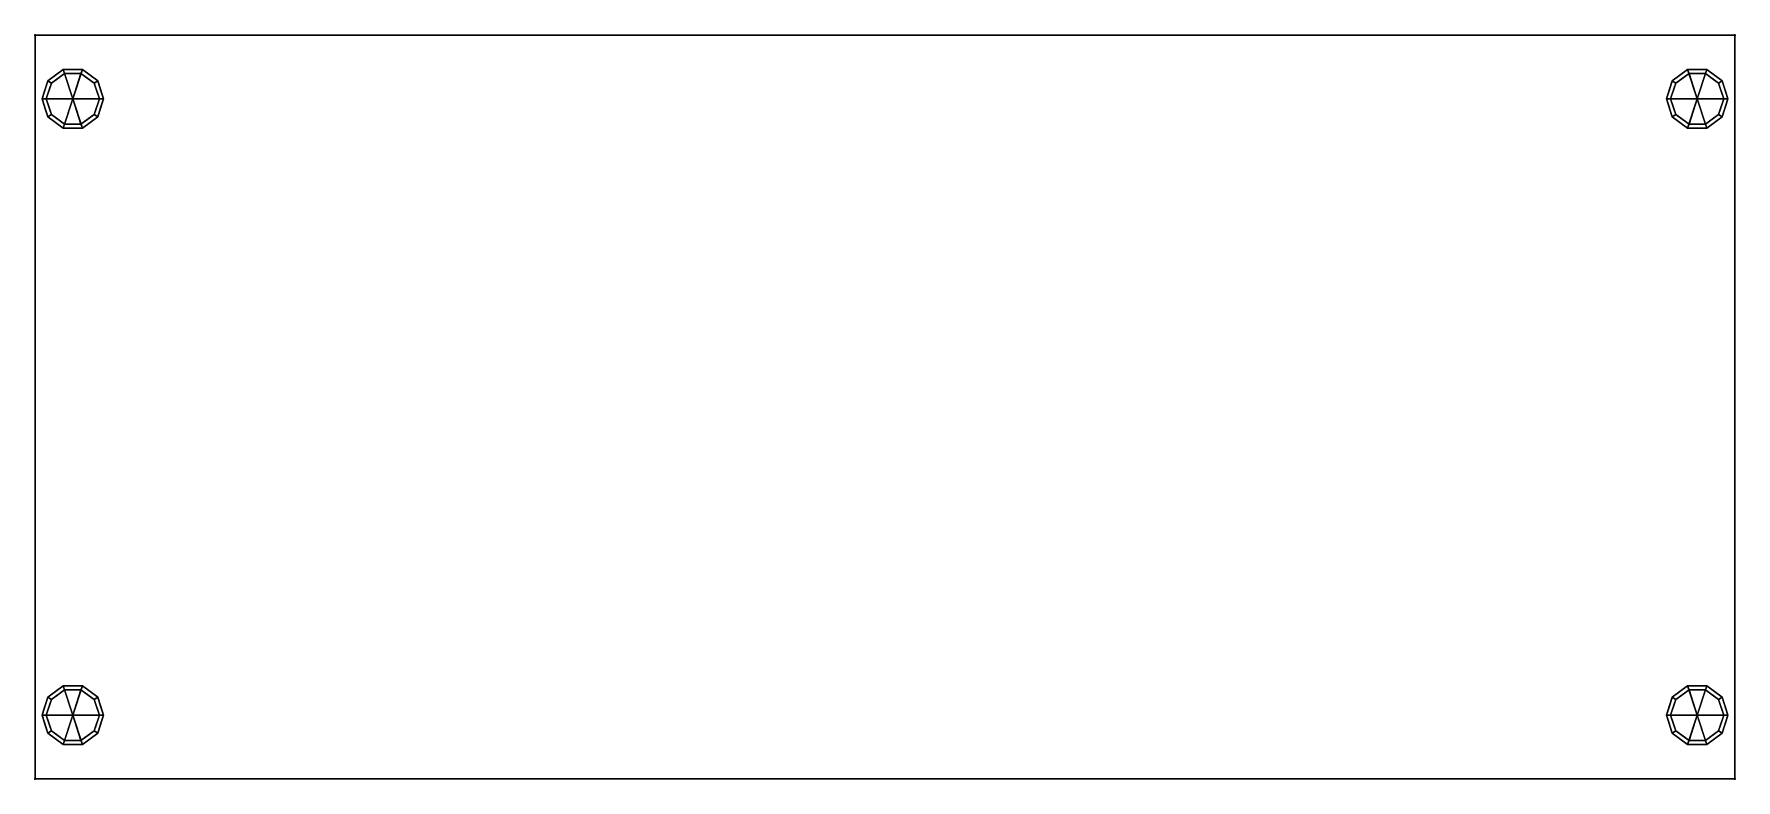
# Model space of a CAD drawing. Header units: millimetres. Extents: x -1 to 1601, y -701 to 1.
import ezdxf

# ---------------------------------------------------------------- set-up
doc = ezdxf.new("R2010")
doc.units = ezdxf.units.MM
doc.header["$PDMODE"] = 34
for name, color, linetype in [('IQ_200_2D', 1, 'Continuous'), ('IQ_200_3D', 1, 'Continuous'), ('IQ_INS_3D', 3, 'Continuous')]:
    doc.layers.add(name, color=color, linetype=linetype)

msp = doc.modelspace()

# ---------------------------------------------------------------- linework, layer by layer
at = {"layer": 'IQ_200_2D'}
for p, q in [((1600, -700), (1600, 0)), ((1600, 0), (0, 0)), ((0, 0), (0, -700)), ((0, -700), (1600, -700))]:
    msp.add_line(p, q, dxfattribs=at)
at = {"layer": 'IQ_INS_3D'}
for p in [(0, 0), (1600, 0), (0, -700), (1600, -700)]:
    msp.add_point(p, dxfattribs=at)

# ---------------------------------------------------------------- meshes
at = {"layer": 'IQ_200_3D', "lineweight": 18}
mesh = msp.add_polyface(dxfattribs=at)
corners = [(0, 0, 850), (0, -700, 850), (0, -700, 900), (0, 0, 900)]
mesh.append_faces([[corners[k] for k in face] for face in [(0, 1, 2, 3)]])
mesh = msp.add_polyface(dxfattribs=at)
corners = [(1600, 0, 900), (0, 0, 900), (0, -700, 900), (1600, -700, 900)]
mesh.append_faces([[corners[k] for k in face] for face in [(0, 1, 2, 3)]])
mesh = msp.add_polyface(dxfattribs=at)
corners = [(1600, -700, 850), (0, -700, 850), (0, 0, 850), (1600, 0, 850)]
mesh.append_faces([[corners[k] for k in face] for face in [(0, 1, 2, 3)]])
mesh = msp.add_polyface(dxfattribs=at)
corners = [(1600, 0, 850), (0, 0, 850), (0, 0, 900), (1600, 0, 900)]
mesh.append_faces([[corners[k] for k in face] for face in [(0, 1, 2, 3)]])
mesh = msp.add_polyface(dxfattribs=at)
corners = [(1600, -700, 900), (1600, -700, 850), (1600, 0, 850), (1600, 0, 900)]
mesh.append_faces([[corners[k] for k in face] for face in [(0, 1, 2, 3)]])
mesh = msp.add_polyface(dxfattribs=at)
corners = [(35.5, -60, 850), (64.5, -60, 850), (59, -43, 850), (44.5, -32.4, 850), (26.5, -32.4, 850), (12, -43, 850), (6.5, -60, 850)]
mesh.append_faces([[corners[k] for k in face] for face in [(0, 4, 5, 6)]], dxfattribs={"vtx0": -1})
mesh.append_faces([[corners[k] for k in face] for face in [(0, 3, 4)]], dxfattribs={"vtx0": -1, "vtx2": -1})
mesh.append_faces([[corners[k] for k in face] for face in [(0, 1, 2, 3)]], dxfattribs={"vtx3": -1})
mesh = msp.add_polyface(dxfattribs=at)
corners = [(6.5, -60, 850), (12, -43, 850), (26.5, -32.4, 850), (44.5, -32.4, 850), (59, -43, 850), (64.5, -60, 850), (64.5, -60, 75), (59, -43, 75), (44.5, -32.4, 75), (26.5, -32.4, 75), (12, -43, 75), (6.5, -60, 75), (61.5, -50.8, 850), (61.7, -51.5, 75), (51.7, -37.7, 850), (51.7, -37.7, 75), (35.5, -32.4, 850), (35.5, -32.4, 75), (19.3, -37.7, 850), (19.3, -37.7, 75), (9.5, -50.8, 850), (9.3, -51.5, 75)]
mesh.append_faces([[corners[k] for k in face] for face in [(13, 5, 6), (0, 21, 11)]], dxfattribs={"vtx0": -1})
mesh.append_faces([[corners[k] for k in face] for face in [(7, 12, 13), (5, 13, 12)]], dxfattribs={"vtx0": -1, "vtx1": -1})
mesh.append_faces([[corners[k] for k in face] for face in [(20, 10, 21), (14, 15, 8, 3), (4, 7, 15, 14), (7, 4, 12), (16, 17, 9, 2), (18, 19, 10, 1), (19, 18, 2, 9), (17, 16, 3, 8)]], dxfattribs={"vtx0": -1, "vtx2": -1})
mesh.append_faces([[corners[k] for k in face] for face in [(20, 1, 10), (0, 20, 21)]], dxfattribs={"vtx1": -1, "vtx2": -1})
mesh = msp.add_polyface(dxfattribs=at)
corners = [(6.5, -60, 75), (12, -43, 75), (26.5, -32.4, 75), (44.5, -32.4, 75), (59, -43, 75), (64.5, -60, 75), (60.5, -60, 75), (55.7, -45.3, 75), (43.2, -36.2, 75), (27.8, -36.2, 75), (15.3, -45.3, 75), (10.5, -60, 75)]
mesh.append_faces([[corners[k] for k in face] for face in [(10, 1, 2, 9)]], dxfattribs={"vtx0": -1, "vtx2": -1})
mesh.append_faces([[corners[k] for k in face] for face in [(6, 7, 4, 5)]], dxfattribs={"vtx1": -1})
mesh.append_faces([[corners[k] for k in face] for face in [(8, 9, 2, 3), (7, 8, 3, 4)]], dxfattribs={"vtx1": -1, "vtx3": -1})
mesh.append_faces([[corners[k] for k in face] for face in [(11, 0, 1, 10)]], dxfattribs={"vtx2": -1})
mesh = msp.add_polyface(dxfattribs=at)
corners = [(10.5, -60, 75), (15.3, -45.3, 75), (27.8, -36.2, 75), (43.2, -36.2, 75), (55.7, -45.3, 75), (60.5, -60, 75), (60.5, -60, 0), (55.7, -45.3, 0), (43.2, -36.2, 0), (27.8, -36.2, 0), (15.3, -45.3, 0), (10.5, -60, 0), (49.5, -40.8, 75), (49.5, -40.8, 0), (58.1, -52.7, 75), (58.1, -52.7, 0), (35.5, -36.2, 75), (35.5, -36.2, 0), (21.5, -40.8, 0), (21.5, -40.8, 75), (13.6, -50.5, 0), (12.9, -52.7, 75), (12, -55.2, 0)]
mesh.append_faces([[corners[k] for k in face] for face in [(15, 14, 5, 6)]], dxfattribs={"vtx0": -1})
mesh.append_faces([[corners[k] for k in face] for face in [(1, 20, 21), (21, 22, 0), (20, 1, 10)]], dxfattribs={"vtx0": -1, "vtx1": -1})
mesh.append_faces([[corners[k] for k in face] for face in [(14, 15, 7, 4), (21, 20, 22)]], dxfattribs={"vtx0": -1, "vtx2": -1})
mesh.append_faces([[corners[k] for k in face] for face in [(3, 12, 13, 8), (7, 13, 12, 4), (18, 10, 1, 19), (17, 9, 2, 16), (9, 18, 19, 2), (16, 3, 8, 17)]], dxfattribs={"vtx1": -1, "vtx3": -1})
mesh.append_faces([[corners[k] for k in face] for face in [(22, 11, 0)]], dxfattribs={"vtx2": -1})
mesh = msp.add_polyface(dxfattribs=at)
corners = [(10.5, -60, 0), (15.3, -45.3, 0), (27.8, -36.2, 0), (43.2, -36.2, 0), (55.7, -45.3, 0), (60.5, -60, 0), (35.5, -60, 0)]
mesh.append_faces([[corners[k] for k in face] for face in [(1, 2, 6, 0)]], dxfattribs={"vtx1": -1})
mesh.append_faces([[corners[k] for k in face] for face in [(2, 3, 6)]], dxfattribs={"vtx1": -1, "vtx2": -1})
mesh.append_faces([[corners[k] for k in face] for face in [(4, 5, 6, 3)]], dxfattribs={"vtx2": -1})
mesh = msp.add_polyface(dxfattribs=at)
corners = [(1564.5, -60, 850), (1593.5, -60, 850), (1588, -43, 850), (1573.5, -32.4, 850), (1555.5, -32.4, 850), (1541, -43, 850), (1535.5, -60, 850)]
mesh.append_faces([[corners[k] for k in face] for face in [(0, 4, 5, 6)]], dxfattribs={"vtx0": -1})
mesh.append_faces([[corners[k] for k in face] for face in [(0, 3, 4)]], dxfattribs={"vtx0": -1, "vtx2": -1})
mesh.append_faces([[corners[k] for k in face] for face in [(0, 1, 2, 3)]], dxfattribs={"vtx3": -1})
mesh = msp.add_polyface(dxfattribs=at)
corners = [(1535.5, -60, 850), (1541, -43, 850), (1555.5, -32.4, 850), (1573.5, -32.4, 850), (1588, -43, 850), (1593.5, -60, 850), (1593.5, -60, 75), (1588, -43, 75), (1573.5, -32.4, 75), (1555.5, -32.4, 75), (1541, -43, 75), (1535.5, -60, 75), (1590.5, -50.8, 850), (1590.7, -51.5, 75), (1580.7, -37.7, 850), (1580.7, -37.7, 75), (1564.5, -32.4, 850), (1564.5, -32.4, 75), (1548.3, -37.7, 850), (1548.3, -37.7, 75), (1538.5, -50.8, 850), (1538.3, -51.5, 75)]
mesh.append_faces([[corners[k] for k in face] for face in [(13, 5, 6), (0, 21, 11)]], dxfattribs={"vtx0": -1})
mesh.append_faces([[corners[k] for k in face] for face in [(7, 12, 13), (5, 13, 12)]], dxfattribs={"vtx0": -1, "vtx1": -1})
mesh.append_faces([[corners[k] for k in face] for face in [(20, 10, 21), (14, 15, 8, 3), (4, 7, 15, 14), (7, 4, 12), (16, 17, 9, 2), (18, 19, 10, 1), (19, 18, 2, 9), (17, 16, 3, 8)]], dxfattribs={"vtx0": -1, "vtx2": -1})
mesh.append_faces([[corners[k] for k in face] for face in [(20, 1, 10), (0, 20, 21)]], dxfattribs={"vtx1": -1, "vtx2": -1})
mesh = msp.add_polyface(dxfattribs=at)
corners = [(1535.5, -60, 75), (1541, -43, 75), (1555.5, -32.4, 75), (1573.5, -32.4, 75), (1588, -43, 75), (1593.5, -60, 75), (1589.5, -60, 75), (1584.7, -45.3, 75), (1572.2, -36.2, 75), (1556.8, -36.2, 75), (1544.3, -45.3, 75), (1539.5, -60, 75)]
mesh.append_faces([[corners[k] for k in face] for face in [(10, 1, 2, 9)]], dxfattribs={"vtx0": -1, "vtx2": -1})
mesh.append_faces([[corners[k] for k in face] for face in [(6, 7, 4, 5)]], dxfattribs={"vtx1": -1})
mesh.append_faces([[corners[k] for k in face] for face in [(8, 9, 2, 3), (7, 8, 3, 4)]], dxfattribs={"vtx1": -1, "vtx3": -1})
mesh.append_faces([[corners[k] for k in face] for face in [(11, 0, 1, 10)]], dxfattribs={"vtx2": -1})
mesh = msp.add_polyface(dxfattribs=at)
corners = [(1539.5, -60, 75), (1544.3, -45.3, 75), (1556.8, -36.2, 75), (1572.2, -36.2, 75), (1584.7, -45.3, 75), (1589.5, -60, 75), (1589.5, -60, 0), (1584.7, -45.3, 0), (1572.2, -36.2, 0), (1556.8, -36.2, 0), (1544.3, -45.3, 0), (1539.5, -60, 0), (1578.5, -40.8, 75), (1578.5, -40.8, 0), (1587.1, -52.7, 75), (1587.1, -52.7, 0), (1564.5, -36.2, 75), (1564.5, -36.2, 0), (1550.5, -40.8, 0), (1550.5, -40.8, 75), (1542.6, -50.5, 0), (1541.9, -52.7, 75), (1541, -55.2, 0)]
mesh.append_faces([[corners[k] for k in face] for face in [(15, 14, 5, 6)]], dxfattribs={"vtx0": -1})
mesh.append_faces([[corners[k] for k in face] for face in [(1, 20, 21), (21, 22, 0), (20, 1, 10)]], dxfattribs={"vtx0": -1, "vtx1": -1})
mesh.append_faces([[corners[k] for k in face] for face in [(14, 15, 7, 4), (21, 20, 22)]], dxfattribs={"vtx0": -1, "vtx2": -1})
mesh.append_faces([[corners[k] for k in face] for face in [(3, 12, 13, 8), (7, 13, 12, 4), (18, 10, 1, 19), (17, 9, 2, 16), (9, 18, 19, 2), (16, 3, 8, 17)]], dxfattribs={"vtx1": -1, "vtx3": -1})
mesh.append_faces([[corners[k] for k in face] for face in [(22, 11, 0)]], dxfattribs={"vtx2": -1})
mesh = msp.add_polyface(dxfattribs=at)
corners = [(1539.5, -60, 0), (1544.3, -45.3, 0), (1556.8, -36.2, 0), (1572.2, -36.2, 0), (1584.7, -45.3, 0), (1589.5, -60, 0), (1564.5, -60, 0)]
mesh.append_faces([[corners[k] for k in face] for face in [(1, 2, 6, 0)]], dxfattribs={"vtx1": -1})
mesh.append_faces([[corners[k] for k in face] for face in [(2, 3, 6)]], dxfattribs={"vtx1": -1, "vtx2": -1})
mesh.append_faces([[corners[k] for k in face] for face in [(4, 5, 6, 3)]], dxfattribs={"vtx2": -1})
mesh = msp.add_polyface(dxfattribs=at)
corners = [(35.5, -60, 850), (6.5, -60, 850), (12, -77, 850), (26.5, -87.6, 850), (44.5, -87.6, 850), (59, -77, 850), (64.5, -60, 850)]
mesh.append_faces([[corners[k] for k in face] for face in [(0, 4, 5, 6)]], dxfattribs={"vtx0": -1})
mesh.append_faces([[corners[k] for k in face] for face in [(4, 0, 3)]], dxfattribs={"vtx0": -1, "vtx1": -1})
mesh.append_faces([[corners[k] for k in face] for face in [(0, 1, 2, 3)]], dxfattribs={"vtx3": -1})
mesh = msp.add_polyface(dxfattribs=at)
corners = [(64.5, -60, 850), (59, -77, 850), (44.5, -87.6, 850), (26.5, -87.6, 850), (12, -77, 850), (6.5, -60, 850), (6.5, -60, 75), (12, -77, 75), (26.5, -87.6, 75), (44.5, -87.6, 75), (59, -77, 75), (64.5, -60, 75), (9.5, -69.2, 75), (9.3, -68.5, 850), (19.3, -82.3, 850), (19.3, -82.3, 75), (35.5, -87.6, 850), (35.5, -87.6, 75), (51.7, -82.3, 850), (51.7, -82.3, 75), (61.5, -69.2, 850), (61.7, -68.5, 75)]
mesh.append_faces([[corners[k] for k in face] for face in [(6, 13, 5)]], dxfattribs={"vtx0": -1})
mesh.append_faces([[corners[k] for k in face] for face in [(7, 4, 12), (1, 10, 20)]], dxfattribs={"vtx0": -1, "vtx1": -1})
mesh.append_faces([[corners[k] for k in face] for face in [(14, 15, 8, 3), (4, 7, 15, 14), (12, 4, 13), (10, 1, 18, 19), (20, 10, 21), (2, 9, 19, 18), (9, 2, 16)]], dxfattribs={"vtx0": -1, "vtx2": -1})
mesh.append_faces([[corners[k] for k in face] for face in [(6, 12, 13), (0, 20, 21), (8, 17, 3)]], dxfattribs={"vtx1": -1, "vtx2": -1})
mesh.append_faces([[corners[k] for k in face] for face in [(17, 9, 16, 3)]], dxfattribs={"vtx1": -1, "vtx3": -1})
mesh.append_faces([[corners[k] for k in face] for face in [(21, 11, 0)]], dxfattribs={"vtx2": -1})
mesh = msp.add_polyface(dxfattribs=at)
corners = [(64.5, -60, 75), (59, -77, 75), (44.5, -87.6, 75), (26.5, -87.6, 75), (12, -77, 75), (6.5, -60, 75), (10.5, -60, 75), (15.3, -74.7, 75), (27.8, -83.8, 75), (43.2, -83.8, 75), (55.7, -74.7, 75), (60.5, -60, 75)]
mesh.append_faces([[corners[k] for k in face] for face in [(1, 10, 11, 0)]], dxfattribs={"vtx0": -1})
mesh.append_faces([[corners[k] for k in face] for face in [(3, 8, 9, 2), (2, 9, 10, 1)]], dxfattribs={"vtx0": -1, "vtx2": -1})
mesh.append_faces([[corners[k] for k in face] for face in [(3, 4, 7, 8)]], dxfattribs={"vtx1": -1, "vtx3": -1})
mesh.append_faces([[corners[k] for k in face] for face in [(4, 5, 6, 7)]], dxfattribs={"vtx3": -1})
mesh = msp.add_polyface(dxfattribs=at)
corners = [(60.5, -60, 75), (55.7, -74.7, 75), (43.2, -83.8, 75), (27.8, -83.8, 75), (15.3, -74.7, 75), (10.5, -60, 75), (10.5, -60, 0), (15.3, -74.7, 0), (27.8, -83.8, 0), (43.2, -83.8, 0), (55.7, -74.7, 0), (60.5, -60, 0), (13.6, -69.5, 75), (12.9, -67.3, 0), (21.5, -79.2, 0), (21.5, -79.2, 75), (35.5, -83.8, 75), (35.5, -83.8, 0), (49.5, -79.2, 0), (49.5, -79.2, 75), (57.4, -69.5, 0), (58.1, -67.3, 75), (12, -64.8, 75), (59, -64.8, 0)]
mesh.append_faces([[corners[k] for k in face] for face in [(7, 12, 13), (21, 23, 0), (1, 20, 21), (20, 1, 10)]], dxfattribs={"vtx0": -1, "vtx1": -1})
mesh.append_faces([[corners[k] for k in face] for face in [(13, 12, 22), (7, 4, 12), (21, 20, 23)]], dxfattribs={"vtx0": -1, "vtx2": -1})
mesh.append_faces([[corners[k] for k in face] for face in [(6, 13, 22)]], dxfattribs={"vtx1": -1, "vtx2": -1})
mesh.append_faces([[corners[k] for k in face] for face in [(15, 4, 7, 14), (3, 15, 14, 8), (17, 9, 2, 16), (19, 2, 9, 18), (18, 10, 1, 19), (16, 3, 8, 17)]], dxfattribs={"vtx1": -1, "vtx3": -1})
mesh.append_faces([[corners[k] for k in face] for face in [(22, 5, 6), (23, 11, 0)]], dxfattribs={"vtx2": -1})
mesh = msp.add_polyface(dxfattribs=at)
corners = [(60.5, -60, 0), (55.7, -74.7, 0), (43.2, -83.8, 0), (27.8, -83.8, 0), (15.3, -74.7, 0), (10.5, -60, 0), (35.5, -60, 0)]
mesh.append_faces([[corners[k] for k in face] for face in [(3, 6, 2)]], dxfattribs={"vtx0": -1, "vtx1": -1})
mesh.append_faces([[corners[k] for k in face] for face in [(1, 2, 6, 0)]], dxfattribs={"vtx1": -1})
mesh.append_faces([[corners[k] for k in face] for face in [(4, 5, 6, 3)]], dxfattribs={"vtx2": -1})
mesh = msp.add_polyface(dxfattribs=at)
corners = [(1564.5, -60, 850), (1535.5, -60, 850), (1541, -77, 850), (1555.5, -87.6, 850), (1573.5, -87.6, 850), (1588, -77, 850), (1593.5, -60, 850)]
mesh.append_faces([[corners[k] for k in face] for face in [(0, 4, 5, 6)]], dxfattribs={"vtx0": -1})
mesh.append_faces([[corners[k] for k in face] for face in [(4, 0, 3)]], dxfattribs={"vtx0": -1, "vtx1": -1})
mesh.append_faces([[corners[k] for k in face] for face in [(0, 1, 2, 3)]], dxfattribs={"vtx3": -1})
mesh = msp.add_polyface(dxfattribs=at)
corners = [(1593.5, -60, 850), (1588, -77, 850), (1573.5, -87.6, 850), (1555.5, -87.6, 850), (1541, -77, 850), (1535.5, -60, 850), (1535.5, -60, 75), (1541, -77, 75), (1555.5, -87.6, 75), (1573.5, -87.6, 75), (1588, -77, 75), (1593.5, -60, 75), (1538.5, -69.2, 75), (1538.3, -68.5, 850), (1548.3, -82.3, 850), (1548.3, -82.3, 75), (1564.5, -87.6, 850), (1564.5, -87.6, 75), (1580.7, -82.3, 850), (1580.7, -82.3, 75), (1590.5, -69.2, 850), (1590.7, -68.5, 75)]
mesh.append_faces([[corners[k] for k in face] for face in [(6, 13, 5)]], dxfattribs={"vtx0": -1})
mesh.append_faces([[corners[k] for k in face] for face in [(7, 4, 12), (1, 10, 20)]], dxfattribs={"vtx0": -1, "vtx1": -1})
mesh.append_faces([[corners[k] for k in face] for face in [(14, 15, 8, 3), (4, 7, 15, 14), (12, 4, 13), (10, 1, 18, 19), (20, 10, 21), (2, 9, 19, 18), (9, 2, 16)]], dxfattribs={"vtx0": -1, "vtx2": -1})
mesh.append_faces([[corners[k] for k in face] for face in [(6, 12, 13), (0, 20, 21), (8, 17, 3)]], dxfattribs={"vtx1": -1, "vtx2": -1})
mesh.append_faces([[corners[k] for k in face] for face in [(17, 9, 16, 3)]], dxfattribs={"vtx1": -1, "vtx3": -1})
mesh.append_faces([[corners[k] for k in face] for face in [(21, 11, 0)]], dxfattribs={"vtx2": -1})
mesh = msp.add_polyface(dxfattribs=at)
corners = [(1593.5, -60, 75), (1588, -77, 75), (1573.5, -87.6, 75), (1555.5, -87.6, 75), (1541, -77, 75), (1535.5, -60, 75), (1539.5, -60, 75), (1544.3, -74.7, 75), (1556.8, -83.8, 75), (1572.2, -83.8, 75), (1584.7, -74.7, 75), (1589.5, -60, 75)]
mesh.append_faces([[corners[k] for k in face] for face in [(1, 10, 11, 0)]], dxfattribs={"vtx0": -1})
mesh.append_faces([[corners[k] for k in face] for face in [(3, 8, 9, 2), (2, 9, 10, 1)]], dxfattribs={"vtx0": -1, "vtx2": -1})
mesh.append_faces([[corners[k] for k in face] for face in [(3, 4, 7, 8)]], dxfattribs={"vtx1": -1, "vtx3": -1})
mesh.append_faces([[corners[k] for k in face] for face in [(4, 5, 6, 7)]], dxfattribs={"vtx3": -1})
mesh = msp.add_polyface(dxfattribs=at)
corners = [(1589.5, -60, 75), (1584.7, -74.7, 75), (1572.2, -83.8, 75), (1556.8, -83.8, 75), (1544.3, -74.7, 75), (1539.5, -60, 75), (1539.5, -60, 0), (1544.3, -74.7, 0), (1556.8, -83.8, 0), (1572.2, -83.8, 0), (1584.7, -74.7, 0), (1589.5, -60, 0), (1542.6, -69.5, 75), (1541.9, -67.3, 0), (1550.5, -79.2, 0), (1550.5, -79.2, 75), (1564.5, -83.8, 75), (1564.5, -83.8, 0), (1578.5, -79.2, 0), (1578.5, -79.2, 75), (1586.4, -69.5, 0), (1587.1, -67.3, 75), (1541, -64.8, 75), (1588, -64.8, 0)]
mesh.append_faces([[corners[k] for k in face] for face in [(7, 12, 13), (21, 23, 0), (1, 20, 21), (20, 1, 10)]], dxfattribs={"vtx0": -1, "vtx1": -1})
mesh.append_faces([[corners[k] for k in face] for face in [(13, 12, 22), (7, 4, 12), (21, 20, 23)]], dxfattribs={"vtx0": -1, "vtx2": -1})
mesh.append_faces([[corners[k] for k in face] for face in [(6, 13, 22)]], dxfattribs={"vtx1": -1, "vtx2": -1})
mesh.append_faces([[corners[k] for k in face] for face in [(15, 4, 7, 14), (3, 15, 14, 8), (17, 9, 2, 16), (19, 2, 9, 18), (18, 10, 1, 19), (16, 3, 8, 17)]], dxfattribs={"vtx1": -1, "vtx3": -1})
mesh.append_faces([[corners[k] for k in face] for face in [(22, 5, 6), (23, 11, 0)]], dxfattribs={"vtx2": -1})
mesh = msp.add_polyface(dxfattribs=at)
corners = [(1589.5, -60, 0), (1584.7, -74.7, 0), (1572.2, -83.8, 0), (1556.8, -83.8, 0), (1544.3, -74.7, 0), (1539.5, -60, 0), (1564.5, -60, 0)]
mesh.append_faces([[corners[k] for k in face] for face in [(3, 6, 2)]], dxfattribs={"vtx0": -1, "vtx1": -1})
mesh.append_faces([[corners[k] for k in face] for face in [(1, 2, 6, 0)]], dxfattribs={"vtx1": -1})
mesh.append_faces([[corners[k] for k in face] for face in [(4, 5, 6, 3)]], dxfattribs={"vtx2": -1})
mesh = msp.add_polyface(dxfattribs=at)
corners = [(35.5, -640, 850), (64.5, -640, 850), (59, -623, 850), (44.5, -612.4, 850), (26.5, -612.4, 850), (12, -623, 850), (6.5, -640, 850)]
mesh.append_faces([[corners[k] for k in face] for face in [(0, 4, 5, 6)]], dxfattribs={"vtx0": -1})
mesh.append_faces([[corners[k] for k in face] for face in [(0, 3, 4)]], dxfattribs={"vtx0": -1, "vtx2": -1})
mesh.append_faces([[corners[k] for k in face] for face in [(0, 1, 2, 3)]], dxfattribs={"vtx3": -1})
mesh = msp.add_polyface(dxfattribs=at)
corners = [(6.5, -640, 850), (12, -623, 850), (26.5, -612.4, 850), (44.5, -612.4, 850), (59, -623, 850), (64.5, -640, 850), (64.5, -640, 75), (59, -623, 75), (44.5, -612.4, 75), (26.5, -612.4, 75), (12, -623, 75), (6.5, -640, 75), (61.5, -630.8, 850), (61.7, -631.5, 75), (51.7, -617.7, 850), (51.7, -617.7, 75), (35.5, -612.4, 850), (35.5, -612.4, 75), (19.3, -617.7, 850), (19.3, -617.7, 75), (9.5, -630.8, 850), (9.3, -631.5, 75)]
mesh.append_faces([[corners[k] for k in face] for face in [(13, 5, 6), (0, 21, 11)]], dxfattribs={"vtx0": -1})
mesh.append_faces([[corners[k] for k in face] for face in [(7, 12, 13), (5, 13, 12)]], dxfattribs={"vtx0": -1, "vtx1": -1})
mesh.append_faces([[corners[k] for k in face] for face in [(20, 10, 21), (14, 15, 8, 3), (4, 7, 15, 14), (7, 4, 12), (16, 17, 9, 2), (18, 19, 10, 1), (19, 18, 2, 9), (17, 16, 3, 8)]], dxfattribs={"vtx0": -1, "vtx2": -1})
mesh.append_faces([[corners[k] for k in face] for face in [(20, 1, 10), (0, 20, 21)]], dxfattribs={"vtx1": -1, "vtx2": -1})
mesh = msp.add_polyface(dxfattribs=at)
corners = [(6.5, -640, 75), (12, -623, 75), (26.5, -612.4, 75), (44.5, -612.4, 75), (59, -623, 75), (64.5, -640, 75), (60.5, -640, 75), (55.7, -625.3, 75), (43.2, -616.2, 75), (27.8, -616.2, 75), (15.3, -625.3, 75), (10.5, -640, 75)]
mesh.append_faces([[corners[k] for k in face] for face in [(10, 1, 2, 9)]], dxfattribs={"vtx0": -1, "vtx2": -1})
mesh.append_faces([[corners[k] for k in face] for face in [(6, 7, 4, 5)]], dxfattribs={"vtx1": -1})
mesh.append_faces([[corners[k] for k in face] for face in [(8, 9, 2, 3), (7, 8, 3, 4)]], dxfattribs={"vtx1": -1, "vtx3": -1})
mesh.append_faces([[corners[k] for k in face] for face in [(11, 0, 1, 10)]], dxfattribs={"vtx2": -1})
mesh = msp.add_polyface(dxfattribs=at)
corners = [(10.5, -640, 75), (15.3, -625.3, 75), (27.8, -616.2, 75), (43.2, -616.2, 75), (55.7, -625.3, 75), (60.5, -640, 75), (60.5, -640, 0), (55.7, -625.3, 0), (43.2, -616.2, 0), (27.8, -616.2, 0), (15.3, -625.3, 0), (10.5, -640, 0), (49.5, -620.8, 75), (49.5, -620.8, 0), (58.1, -632.7, 75), (58.1, -632.7, 0), (35.5, -616.2, 75), (35.5, -616.2, 0), (21.5, -620.8, 0), (21.5, -620.8, 75), (13.6, -630.5, 0), (12.9, -632.7, 75), (12, -635.2, 0)]
mesh.append_faces([[corners[k] for k in face] for face in [(15, 14, 5, 6)]], dxfattribs={"vtx0": -1})
mesh.append_faces([[corners[k] for k in face] for face in [(1, 20, 21), (21, 22, 0), (20, 1, 10)]], dxfattribs={"vtx0": -1, "vtx1": -1})
mesh.append_faces([[corners[k] for k in face] for face in [(14, 15, 7, 4), (21, 20, 22)]], dxfattribs={"vtx0": -1, "vtx2": -1})
mesh.append_faces([[corners[k] for k in face] for face in [(3, 12, 13, 8), (7, 13, 12, 4), (18, 10, 1, 19), (17, 9, 2, 16), (9, 18, 19, 2), (16, 3, 8, 17)]], dxfattribs={"vtx1": -1, "vtx3": -1})
mesh.append_faces([[corners[k] for k in face] for face in [(22, 11, 0)]], dxfattribs={"vtx2": -1})
mesh = msp.add_polyface(dxfattribs=at)
corners = [(10.5, -640, 0), (15.3, -625.3, 0), (27.8, -616.2, 0), (43.2, -616.2, 0), (55.7, -625.3, 0), (60.5, -640, 0), (35.5, -640, 0)]
mesh.append_faces([[corners[k] for k in face] for face in [(1, 2, 6, 0)]], dxfattribs={"vtx1": -1})
mesh.append_faces([[corners[k] for k in face] for face in [(2, 3, 6)]], dxfattribs={"vtx1": -1, "vtx2": -1})
mesh.append_faces([[corners[k] for k in face] for face in [(4, 5, 6, 3)]], dxfattribs={"vtx2": -1})
mesh = msp.add_polyface(dxfattribs=at)
corners = [(1564.5, -640, 850), (1593.5, -640, 850), (1588, -623, 850), (1573.5, -612.4, 850), (1555.5, -612.4, 850), (1541, -623, 850), (1535.5, -640, 850)]
mesh.append_faces([[corners[k] for k in face] for face in [(0, 4, 5, 6)]], dxfattribs={"vtx0": -1})
mesh.append_faces([[corners[k] for k in face] for face in [(0, 3, 4)]], dxfattribs={"vtx0": -1, "vtx2": -1})
mesh.append_faces([[corners[k] for k in face] for face in [(0, 1, 2, 3)]], dxfattribs={"vtx3": -1})
mesh = msp.add_polyface(dxfattribs=at)
corners = [(1535.5, -640, 850), (1541, -623, 850), (1555.5, -612.4, 850), (1573.5, -612.4, 850), (1588, -623, 850), (1593.5, -640, 850), (1593.5, -640, 75), (1588, -623, 75), (1573.5, -612.4, 75), (1555.5, -612.4, 75), (1541, -623, 75), (1535.5, -640, 75), (1590.5, -630.8, 850), (1590.7, -631.5, 75), (1580.7, -617.7, 850), (1580.7, -617.7, 75), (1564.5, -612.4, 850), (1564.5, -612.4, 75), (1548.3, -617.7, 850), (1548.3, -617.7, 75), (1538.5, -630.8, 850), (1538.3, -631.5, 75)]
mesh.append_faces([[corners[k] for k in face] for face in [(13, 5, 6), (0, 21, 11)]], dxfattribs={"vtx0": -1})
mesh.append_faces([[corners[k] for k in face] for face in [(7, 12, 13), (5, 13, 12)]], dxfattribs={"vtx0": -1, "vtx1": -1})
mesh.append_faces([[corners[k] for k in face] for face in [(20, 10, 21), (14, 15, 8, 3), (4, 7, 15, 14), (7, 4, 12), (16, 17, 9, 2), (18, 19, 10, 1), (19, 18, 2, 9), (17, 16, 3, 8)]], dxfattribs={"vtx0": -1, "vtx2": -1})
mesh.append_faces([[corners[k] for k in face] for face in [(20, 1, 10), (0, 20, 21)]], dxfattribs={"vtx1": -1, "vtx2": -1})
mesh = msp.add_polyface(dxfattribs=at)
corners = [(1535.5, -640, 75), (1541, -623, 75), (1555.5, -612.4, 75), (1573.5, -612.4, 75), (1588, -623, 75), (1593.5, -640, 75), (1589.5, -640, 75), (1584.7, -625.3, 75), (1572.2, -616.2, 75), (1556.8, -616.2, 75), (1544.3, -625.3, 75), (1539.5, -640, 75)]
mesh.append_faces([[corners[k] for k in face] for face in [(10, 1, 2, 9)]], dxfattribs={"vtx0": -1, "vtx2": -1})
mesh.append_faces([[corners[k] for k in face] for face in [(6, 7, 4, 5)]], dxfattribs={"vtx1": -1})
mesh.append_faces([[corners[k] for k in face] for face in [(8, 9, 2, 3), (7, 8, 3, 4)]], dxfattribs={"vtx1": -1, "vtx3": -1})
mesh.append_faces([[corners[k] for k in face] for face in [(11, 0, 1, 10)]], dxfattribs={"vtx2": -1})
mesh = msp.add_polyface(dxfattribs=at)
corners = [(1539.5, -640, 75), (1544.3, -625.3, 75), (1556.8, -616.2, 75), (1572.2, -616.2, 75), (1584.7, -625.3, 75), (1589.5, -640, 75), (1589.5, -640, 0), (1584.7, -625.3, 0), (1572.2, -616.2, 0), (1556.8, -616.2, 0), (1544.3, -625.3, 0), (1539.5, -640, 0), (1578.5, -620.8, 75), (1578.5, -620.8, 0), (1587.1, -632.7, 75), (1587.1, -632.7, 0), (1564.5, -616.2, 75), (1564.5, -616.2, 0), (1550.5, -620.8, 0), (1550.5, -620.8, 75), (1542.6, -630.5, 0), (1541.9, -632.7, 75), (1541, -635.2, 0)]
mesh.append_faces([[corners[k] for k in face] for face in [(15, 14, 5, 6)]], dxfattribs={"vtx0": -1})
mesh.append_faces([[corners[k] for k in face] for face in [(1, 20, 21), (21, 22, 0), (20, 1, 10)]], dxfattribs={"vtx0": -1, "vtx1": -1})
mesh.append_faces([[corners[k] for k in face] for face in [(14, 15, 7, 4), (21, 20, 22)]], dxfattribs={"vtx0": -1, "vtx2": -1})
mesh.append_faces([[corners[k] for k in face] for face in [(3, 12, 13, 8), (7, 13, 12, 4), (18, 10, 1, 19), (17, 9, 2, 16), (9, 18, 19, 2), (16, 3, 8, 17)]], dxfattribs={"vtx1": -1, "vtx3": -1})
mesh.append_faces([[corners[k] for k in face] for face in [(22, 11, 0)]], dxfattribs={"vtx2": -1})
mesh = msp.add_polyface(dxfattribs=at)
corners = [(1539.5, -640, 0), (1544.3, -625.3, 0), (1556.8, -616.2, 0), (1572.2, -616.2, 0), (1584.7, -625.3, 0), (1589.5, -640, 0), (1564.5, -640, 0)]
mesh.append_faces([[corners[k] for k in face] for face in [(1, 2, 6, 0)]], dxfattribs={"vtx1": -1})
mesh.append_faces([[corners[k] for k in face] for face in [(2, 3, 6)]], dxfattribs={"vtx1": -1, "vtx2": -1})
mesh.append_faces([[corners[k] for k in face] for face in [(4, 5, 6, 3)]], dxfattribs={"vtx2": -1})
mesh = msp.add_polyface(dxfattribs=at)
corners = [(35.5, -640, 850), (6.5, -640, 850), (12, -657, 850), (26.5, -667.6, 850), (44.5, -667.6, 850), (59, -657, 850), (64.5, -640, 850)]
mesh.append_faces([[corners[k] for k in face] for face in [(0, 4, 5, 6)]], dxfattribs={"vtx0": -1})
mesh.append_faces([[corners[k] for k in face] for face in [(4, 0, 3)]], dxfattribs={"vtx0": -1, "vtx1": -1})
mesh.append_faces([[corners[k] for k in face] for face in [(0, 1, 2, 3)]], dxfattribs={"vtx3": -1})
mesh = msp.add_polyface(dxfattribs=at)
corners = [(64.5, -640, 850), (59, -657, 850), (44.5, -667.6, 850), (26.5, -667.6, 850), (12, -657, 850), (6.5, -640, 850), (6.5, -640, 75), (12, -657, 75), (26.5, -667.6, 75), (44.5, -667.6, 75), (59, -657, 75), (64.5, -640, 75), (9.5, -649.2, 75), (9.3, -648.5, 850), (19.3, -662.3, 850), (19.3, -662.3, 75), (35.5, -667.6, 850), (35.5, -667.6, 75), (51.7, -662.3, 850), (51.7, -662.3, 75), (61.5, -649.2, 850), (61.7, -648.5, 75)]
mesh.append_faces([[corners[k] for k in face] for face in [(6, 13, 5)]], dxfattribs={"vtx0": -1})
mesh.append_faces([[corners[k] for k in face] for face in [(7, 4, 12), (1, 10, 20)]], dxfattribs={"vtx0": -1, "vtx1": -1})
mesh.append_faces([[corners[k] for k in face] for face in [(14, 15, 8, 3), (4, 7, 15, 14), (12, 4, 13), (10, 1, 18, 19), (20, 10, 21), (2, 9, 19, 18), (9, 2, 16)]], dxfattribs={"vtx0": -1, "vtx2": -1})
mesh.append_faces([[corners[k] for k in face] for face in [(6, 12, 13), (0, 20, 21), (8, 17, 3)]], dxfattribs={"vtx1": -1, "vtx2": -1})
mesh.append_faces([[corners[k] for k in face] for face in [(17, 9, 16, 3)]], dxfattribs={"vtx1": -1, "vtx3": -1})
mesh.append_faces([[corners[k] for k in face] for face in [(21, 11, 0)]], dxfattribs={"vtx2": -1})
mesh = msp.add_polyface(dxfattribs=at)
corners = [(64.5, -640, 75), (59, -657, 75), (44.5, -667.6, 75), (26.5, -667.6, 75), (12, -657, 75), (6.5, -640, 75), (10.5, -640, 75), (15.3, -654.7, 75), (27.8, -663.8, 75), (43.2, -663.8, 75), (55.7, -654.7, 75), (60.5, -640, 75)]
mesh.append_faces([[corners[k] for k in face] for face in [(1, 10, 11, 0)]], dxfattribs={"vtx0": -1})
mesh.append_faces([[corners[k] for k in face] for face in [(3, 8, 9, 2), (2, 9, 10, 1)]], dxfattribs={"vtx0": -1, "vtx2": -1})
mesh.append_faces([[corners[k] for k in face] for face in [(3, 4, 7, 8)]], dxfattribs={"vtx1": -1, "vtx3": -1})
mesh.append_faces([[corners[k] for k in face] for face in [(4, 5, 6, 7)]], dxfattribs={"vtx3": -1})
mesh = msp.add_polyface(dxfattribs=at)
corners = [(60.5, -640, 75), (55.7, -654.7, 75), (43.2, -663.8, 75), (27.8, -663.8, 75), (15.3, -654.7, 75), (10.5, -640, 75), (10.5, -640, 0), (15.3, -654.7, 0), (27.8, -663.8, 0), (43.2, -663.8, 0), (55.7, -654.7, 0), (60.5, -640, 0), (13.6, -649.5, 75), (12.9, -647.3, 0), (21.5, -659.2, 0), (21.5, -659.2, 75), (35.5, -663.8, 75), (35.5, -663.8, 0), (49.5, -659.2, 0), (49.5, -659.2, 75), (57.4, -649.5, 0), (58.1, -647.3, 75), (12, -644.8, 75), (59, -644.8, 0)]
mesh.append_faces([[corners[k] for k in face] for face in [(7, 12, 13), (21, 23, 0), (1, 20, 21), (20, 1, 10)]], dxfattribs={"vtx0": -1, "vtx1": -1})
mesh.append_faces([[corners[k] for k in face] for face in [(13, 12, 22), (7, 4, 12), (21, 20, 23)]], dxfattribs={"vtx0": -1, "vtx2": -1})
mesh.append_faces([[corners[k] for k in face] for face in [(6, 13, 22)]], dxfattribs={"vtx1": -1, "vtx2": -1})
mesh.append_faces([[corners[k] for k in face] for face in [(15, 4, 7, 14), (3, 15, 14, 8), (17, 9, 2, 16), (19, 2, 9, 18), (18, 10, 1, 19), (16, 3, 8, 17)]], dxfattribs={"vtx1": -1, "vtx3": -1})
mesh.append_faces([[corners[k] for k in face] for face in [(22, 5, 6), (23, 11, 0)]], dxfattribs={"vtx2": -1})
mesh = msp.add_polyface(dxfattribs=at)
corners = [(60.5, -640, 0), (55.7, -654.7, 0), (43.2, -663.8, 0), (27.8, -663.8, 0), (15.3, -654.7, 0), (10.5, -640, 0), (35.5, -640, 0)]
mesh.append_faces([[corners[k] for k in face] for face in [(3, 6, 2)]], dxfattribs={"vtx0": -1, "vtx1": -1})
mesh.append_faces([[corners[k] for k in face] for face in [(1, 2, 6, 0)]], dxfattribs={"vtx1": -1})
mesh.append_faces([[corners[k] for k in face] for face in [(4, 5, 6, 3)]], dxfattribs={"vtx2": -1})
mesh = msp.add_polyface(dxfattribs=at)
corners = [(1564.5, -640, 850), (1535.5, -640, 850), (1541, -657, 850), (1555.5, -667.6, 850), (1573.5, -667.6, 850), (1588, -657, 850), (1593.5, -640, 850)]
mesh.append_faces([[corners[k] for k in face] for face in [(0, 4, 5, 6)]], dxfattribs={"vtx0": -1})
mesh.append_faces([[corners[k] for k in face] for face in [(4, 0, 3)]], dxfattribs={"vtx0": -1, "vtx1": -1})
mesh.append_faces([[corners[k] for k in face] for face in [(0, 1, 2, 3)]], dxfattribs={"vtx3": -1})
mesh = msp.add_polyface(dxfattribs=at)
corners = [(1593.5, -640, 850), (1588, -657, 850), (1573.5, -667.6, 850), (1555.5, -667.6, 850), (1541, -657, 850), (1535.5, -640, 850), (1535.5, -640, 75), (1541, -657, 75), (1555.5, -667.6, 75), (1573.5, -667.6, 75), (1588, -657, 75), (1593.5, -640, 75), (1538.5, -649.2, 75), (1538.3, -648.5, 850), (1548.3, -662.3, 850), (1548.3, -662.3, 75), (1564.5, -667.6, 850), (1564.5, -667.6, 75), (1580.7, -662.3, 850), (1580.7, -662.3, 75), (1590.5, -649.2, 850), (1590.7, -648.5, 75)]
mesh.append_faces([[corners[k] for k in face] for face in [(6, 13, 5)]], dxfattribs={"vtx0": -1})
mesh.append_faces([[corners[k] for k in face] for face in [(7, 4, 12), (1, 10, 20)]], dxfattribs={"vtx0": -1, "vtx1": -1})
mesh.append_faces([[corners[k] for k in face] for face in [(14, 15, 8, 3), (4, 7, 15, 14), (12, 4, 13), (10, 1, 18, 19), (20, 10, 21), (2, 9, 19, 18), (9, 2, 16)]], dxfattribs={"vtx0": -1, "vtx2": -1})
mesh.append_faces([[corners[k] for k in face] for face in [(6, 12, 13), (0, 20, 21), (8, 17, 3)]], dxfattribs={"vtx1": -1, "vtx2": -1})
mesh.append_faces([[corners[k] for k in face] for face in [(17, 9, 16, 3)]], dxfattribs={"vtx1": -1, "vtx3": -1})
mesh.append_faces([[corners[k] for k in face] for face in [(21, 11, 0)]], dxfattribs={"vtx2": -1})
mesh = msp.add_polyface(dxfattribs=at)
corners = [(1593.5, -640, 75), (1588, -657, 75), (1573.5, -667.6, 75), (1555.5, -667.6, 75), (1541, -657, 75), (1535.5, -640, 75), (1539.5, -640, 75), (1544.3, -654.7, 75), (1556.8, -663.8, 75), (1572.2, -663.8, 75), (1584.7, -654.7, 75), (1589.5, -640, 75)]
mesh.append_faces([[corners[k] for k in face] for face in [(1, 10, 11, 0)]], dxfattribs={"vtx0": -1})
mesh.append_faces([[corners[k] for k in face] for face in [(3, 8, 9, 2), (2, 9, 10, 1)]], dxfattribs={"vtx0": -1, "vtx2": -1})
mesh.append_faces([[corners[k] for k in face] for face in [(3, 4, 7, 8)]], dxfattribs={"vtx1": -1, "vtx3": -1})
mesh.append_faces([[corners[k] for k in face] for face in [(4, 5, 6, 7)]], dxfattribs={"vtx3": -1})
mesh = msp.add_polyface(dxfattribs=at)
corners = [(1589.5, -640, 75), (1584.7, -654.7, 75), (1572.2, -663.8, 75), (1556.8, -663.8, 75), (1544.3, -654.7, 75), (1539.5, -640, 75), (1539.5, -640, 0), (1544.3, -654.7, 0), (1556.8, -663.8, 0), (1572.2, -663.8, 0), (1584.7, -654.7, 0), (1589.5, -640, 0), (1542.6, -649.5, 75), (1541.9, -647.3, 0), (1550.5, -659.2, 0), (1550.5, -659.2, 75), (1564.5, -663.8, 75), (1564.5, -663.8, 0), (1578.5, -659.2, 0), (1578.5, -659.2, 75), (1586.4, -649.5, 0), (1587.1, -647.3, 75), (1541, -644.8, 75), (1588, -644.8, 0)]
mesh.append_faces([[corners[k] for k in face] for face in [(7, 12, 13), (21, 23, 0), (1, 20, 21), (20, 1, 10)]], dxfattribs={"vtx0": -1, "vtx1": -1})
mesh.append_faces([[corners[k] for k in face] for face in [(13, 12, 22), (7, 4, 12), (21, 20, 23)]], dxfattribs={"vtx0": -1, "vtx2": -1})
mesh.append_faces([[corners[k] for k in face] for face in [(6, 13, 22)]], dxfattribs={"vtx1": -1, "vtx2": -1})
mesh.append_faces([[corners[k] for k in face] for face in [(15, 4, 7, 14), (3, 15, 14, 8), (17, 9, 2, 16), (19, 2, 9, 18), (18, 10, 1, 19), (16, 3, 8, 17)]], dxfattribs={"vtx1": -1, "vtx3": -1})
mesh.append_faces([[corners[k] for k in face] for face in [(22, 5, 6), (23, 11, 0)]], dxfattribs={"vtx2": -1})
mesh = msp.add_polyface(dxfattribs=at)
corners = [(1589.5, -640, 0), (1584.7, -654.7, 0), (1572.2, -663.8, 0), (1556.8, -663.8, 0), (1544.3, -654.7, 0), (1539.5, -640, 0), (1564.5, -640, 0)]
mesh.append_faces([[corners[k] for k in face] for face in [(3, 6, 2)]], dxfattribs={"vtx0": -1, "vtx1": -1})
mesh.append_faces([[corners[k] for k in face] for face in [(1, 2, 6, 0)]], dxfattribs={"vtx1": -1})
mesh.append_faces([[corners[k] for k in face] for face in [(4, 5, 6, 3)]], dxfattribs={"vtx2": -1})
mesh = msp.add_polyface(dxfattribs=at)
corners = [(1600, -700, 900), (0, -700, 900), (0, -700, 850), (1600, -700, 850)]
mesh.append_faces([[corners[k] for k in face] for face in [(0, 1, 2, 3)]])

doc.saveas('drawing.dxf')
